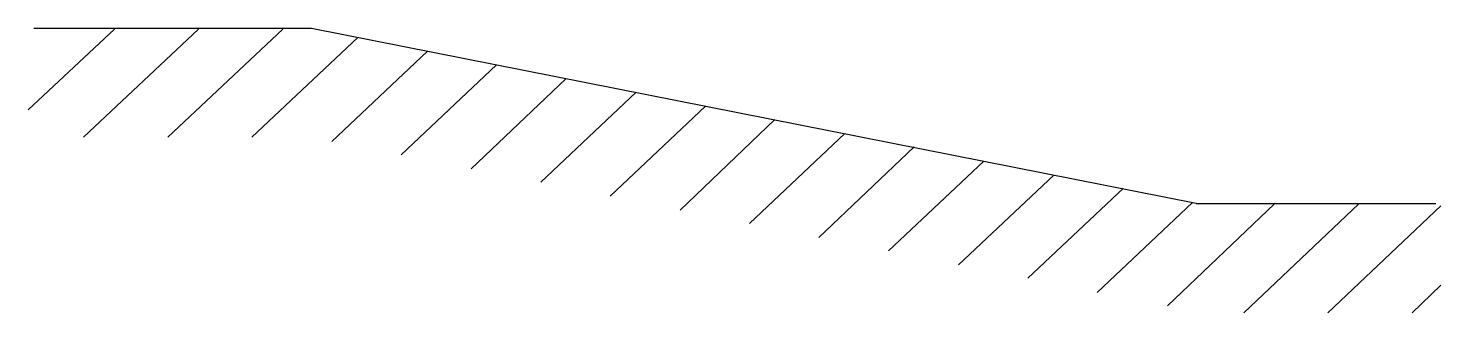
# Model space of a CAD drawing. Header units: metres. Extents: x 13163.5 to 13183.6, y 18602 to 18606.1.
import ezdxf

# ---------------------------------------------------------------- set-up
doc = ezdxf.new("R2010")
doc.units = ezdxf.units.M
doc.layers.add('PUB_DIM', color=90, linetype='Continuous')

msp = doc.modelspace()

# ---------------------------------------------------------------- linework, layer by layer
for points in [[(13163.53, 18606.09), (13167.49, 18606.09), (13180.11, 18603.6)], [(13183.53, 18603.59), (13180.11, 18603.59)]]:
    msp.add_lwpolyline(points)
at = {"layer": 'PUB_DIM'}
for p, q in [((13164.68, 18606.08), (13163.45, 18604.93)), ((13165.88, 18606.08), (13164.24, 18604.54)), ((13167.08, 18606.08), (13165.44, 18604.54)), ((13168.15, 18605.96), (13166.64, 18604.54)), ((13169.14, 18605.76), (13167.78, 18604.48)), ((13170.13, 18605.57), (13168.77, 18604.29)), ((13171.12, 18605.37), (13169.77, 18604.09)), ((13172.12, 18605.18), (13170.76, 18603.9)), ((13173.11, 18604.98), (13171.75, 18603.7)), ((13174.1, 18604.79), (13172.75, 18603.5)), ((13175.1, 18604.59), (13173.74, 18603.31)), ((13176.09, 18604.4), (13174.73, 18603.11)), ((13177.08, 18604.2), (13175.72, 18602.92)), ((13178.08, 18604), (13176.72, 18602.72)), ((13179.07, 18603.81), (13177.71, 18602.53)), ((13180.06, 18603.61), (13178.7, 18602.33)), ((13181.23, 18603.59), (13179.7, 18602.14)), ((13182.43, 18603.59), (13180.79, 18602.04)), ((13183.6, 18603.56), (13181.99, 18602.04)), ((13183.6, 18602.43), (13183.19, 18602.04))]:
    msp.add_line(p, q, dxfattribs=at)

doc.saveas('drawing.dxf')
